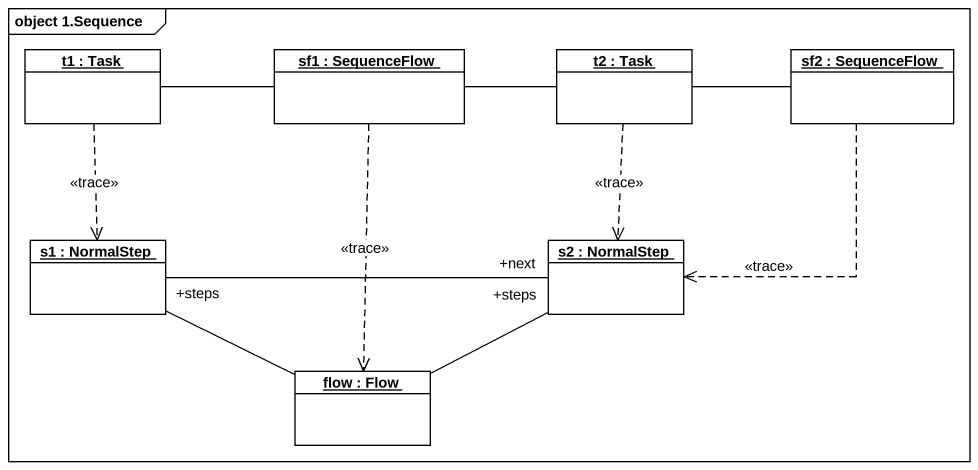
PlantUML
@startuml
mainframe object 1.Sequence
hide circle
hide empty members
object "t1 : Task" as t1
object "sf1 : SequenceFlow" as sf1
object "t2 : Task" as t2
object "sf2 : SequenceFlow" as sf2
object "s1 : NormalStep" as s1
object "s2 : NormalStep" as s2
object "flow : Flow" as flow
t1 -right- sf1
t1 ..> s1 : <<trace>>
sf1 -right- t2
sf1 ..> flow : <<trace>>
t2 -right- sf2
t2 ..> s2 : <<trace>>
sf2 ..> s2 : <<trace>>
s1 -right- "+next" s2
flow -left- "+steps" s1
flow -right- "+steps" s2
@enduml
